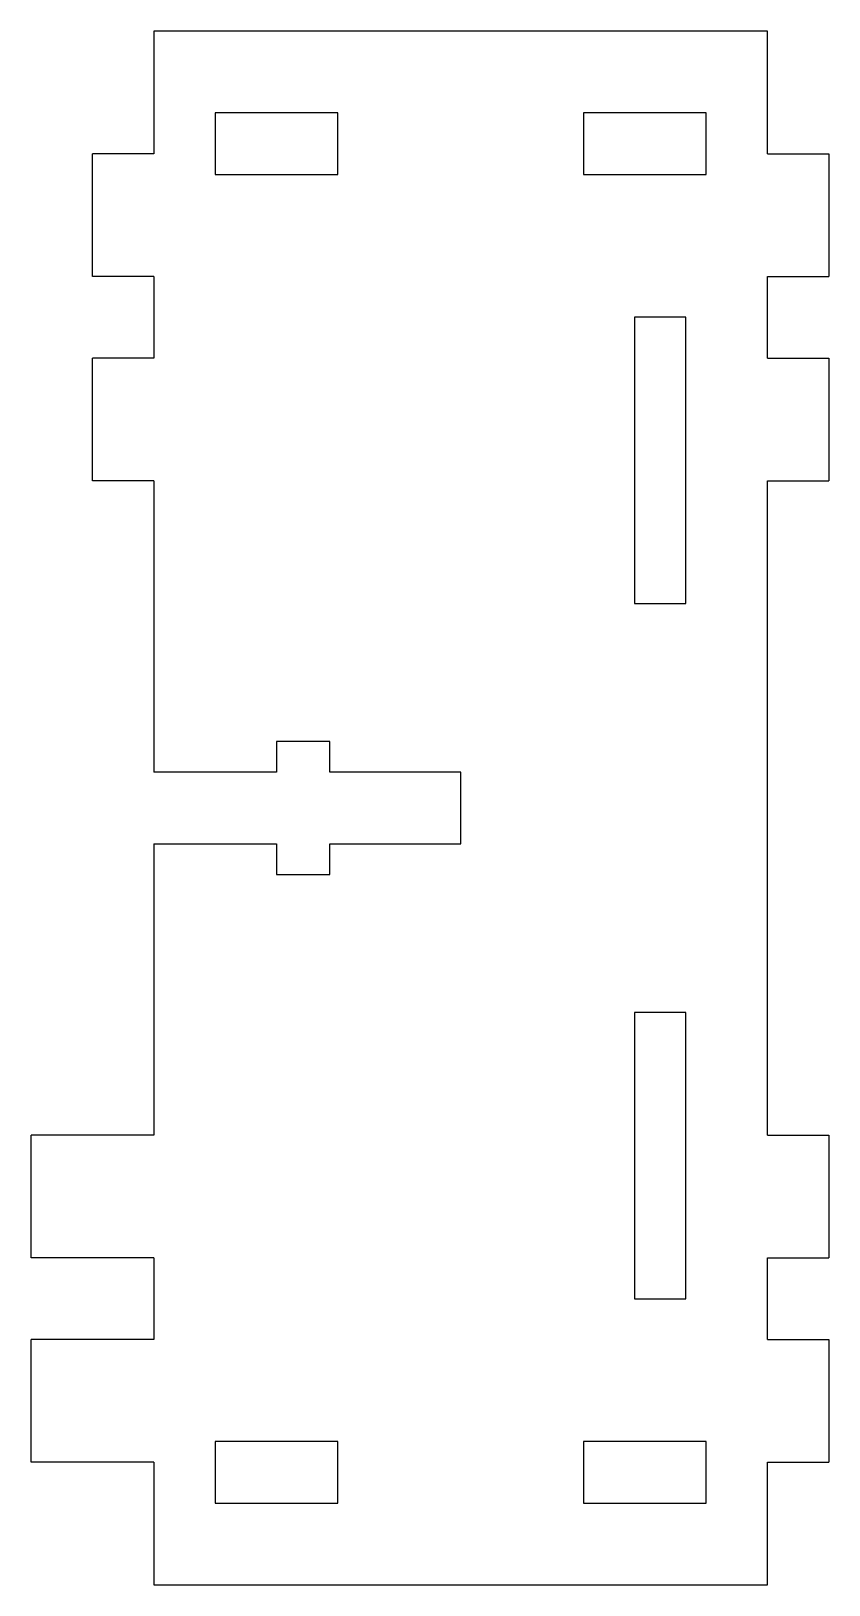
# Model space of a CAD drawing. Header units: millimetres. Extents: x -21 to 18, y -38 to 38.
import ezdxf

# ---------------------------------------------------------------- set-up
doc = ezdxf.new("R2010")
doc.units = ezdxf.units.MM
doc.layers.add('Shape2DView004', color=7, linetype='CONTINUOUS')

msp = doc.modelspace()

# ---------------------------------------------------------------- linework, layer by layer
at = {"layer": 'Shape2DView004'}
for p, q in [((15, 38), (-15, 38)), ((-15, 38), (-15, 32)), ((15, 32), (15, 38)), ((-12, 34), (-12, 30.98)), ((-6, 34), (-12, 34)), ((-6, 30.98), (-6, 34)), ((6, 34), (6, 30.98)), ((12, 34), (6, 34)), ((12, 30.98), (12, 34)), ((-15, 32), (-18, 32)), ((-18, 26), (-18, 32)), ((15, 32), (18, 32)), ((18, 32), (18, 26)), ((-12, 30.98), (-6, 30.98)), ((6, 30.98), (12, 30.98)), ((-15, 26), (-18, 26)), ((-15, 26), (-15, 22)), ((15, 22), (15, 26)), ((15, 26), (18, 26)), ((8.5, 24), (8.5, 10)), ((11, 24), (8.5, 24)), ((11, 10), (11, 24)), ((-15, 22), (-18, 22)), ((-18, 16), (-18, 22)), ((15, 22), (18, 22)), ((18, 22), (18, 16)), ((-15, 16), (-18, 16)), ((-15, 16), (-15, 1.75)), ((15, -16), (15, 16)), ((15, 16), (18, 16)), ((8.5, 10), (11, 10)), ((-9, 3.25), (-9, 1.75)), ((-6.4, 3.25), (-9, 3.25)), ((-6.4, 1.75), (-6.4, 3.25)), ((-9, 1.75), (-15, 1.75)), ((0, 1.75), (-6.4, 1.75)), ((0, -1.75), (0, 1.75)), ((-15, -1.75), (-9, -1.75)), ((-15, -1.75), (-15, -16)), ((-9, -1.75), (-9, -3.25)), ((-6.4, -1.75), (0, -1.75)), ((-6.4, -3.25), (-6.4, -1.75)), ((-9, -3.25), (-6.4, -3.25)), ((8.5, -10), (8.5, -24)), ((11, -10), (8.5, -10)), ((11, -24), (11, -10)), ((-21, -22), (-21, -16)), ((-15, -16), (-21, -16)), ((15, -16), (18, -16)), ((18, -16), (18, -22)), ((-15, -22), (-21, -22)), ((-15, -22), (-15, -26)), ((15, -26), (15, -22)), ((15, -22), (18, -22)), ((8.5, -24), (11, -24)), ((-21, -32), (-21, -26)), ((-15, -26), (-21, -26)), ((15, -26), (18, -26)), ((18, -26), (18, -32)), ((-12, -30.98), (-12, -34)), ((-6, -30.98), (-12, -30.98)), ((-6, -34), (-6, -30.98)), ((6, -30.98), (6, -34)), ((12, -30.98), (6, -30.98)), ((12, -34), (12, -30.98)), ((-15, -32), (-21, -32)), ((-15, -32), (-15, -38)), ((15, -38), (15, -32)), ((15, -32), (18, -32)), ((-12, -34), (-6, -34)), ((6, -34), (12, -34)), ((-15, -38), (15, -38))]:
    msp.add_line(p, q, dxfattribs=at)

doc.saveas('drawing.dxf')
